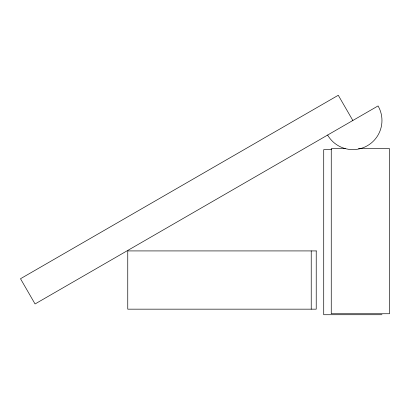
<?xml version="1.0" encoding="UTF-8"?>
<svg xmlns="http://www.w3.org/2000/svg" width="410" height="410" viewBox="0 0 410 410"><rect width="100%" height="100%" fill="white"/><g stroke="black" fill="none" stroke-linecap="round" stroke-linejoin="round"><path stroke-width="0.61" d="M345.302 148.62L331.254 148.62L331.254 313.742L389.5 313.742L389.5 148.62L358.494 148.62M331.669 149.609L323.721 149.609L323.721 314.731L381.961 314.731M352.841 120.489L338.281 95.269L20.5 278.738L35.06 303.959L378.061 105.929A29.12 29.12 0 0 1 367.401 145.709A29.12 29.12 0 0 1 327.621 135.049M311.226 250.92L311.226 309.166M316.223 250.92L127.756 250.92L127.756 309.166L316.223 309.166L316.223 250.92"/></g></svg>
